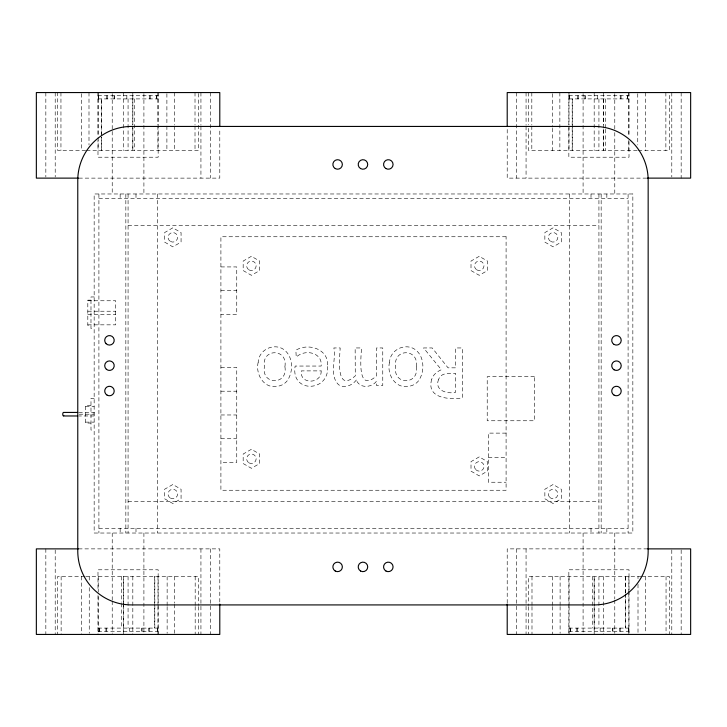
<?xml version="1.0" encoding="UTF-8"?>
<svg xmlns="http://www.w3.org/2000/svg" width="727" height="727" viewBox="0 0 727 727"><rect width="100%" height="100%" fill="white"/><g stroke="black" fill="none" stroke-linecap="round" stroke-linejoin="round"><path stroke-width="0.55" stroke-dasharray="3.63 2.73" d="M101.307 150.562L101.307 137.085M101.307 135.958L101.307 98.908M123.317 603.392L123.317 631.263M123.317 602.265L123.317 576.438L123.317 604.319M154.824 628.092L154.824 576.438M572.176 150.562L572.176 98.908M603.683 129.224L603.683 150.562L603.683 129.37M603.683 128.097L603.683 95.737M625.693 628.092L625.693 594.404M625.693 593.287L625.693 576.438M97.991 95.737L158.15 95.737M568.85 95.737L629.009 95.737M97.991 98.908L158.15 98.908M568.85 98.908L629.009 98.908M85.677 150.562L57.724 150.562L57.724 92.565M86.54 150.562L198.444 150.562L198.444 92.565M637.188 150.562L528.593 150.562L528.593 126.025M638.27 150.562L669.313 150.562L669.313 92.565M78.825 178.124L219.79 178.124L219.79 128.597M646.63 178.124L507.21 178.124L507.21 128.597M98.908 198.725L628.092 198.725M128.07 225.661L598.93 225.661M220.908 266.927L236.748 266.927L236.748 314.464L220.908 314.464M220.908 290.7L236.748 290.7M94.156 296.952L90.984 296.952L90.984 328.64L94.156 328.64M90.984 300.151L87.813 300.151L87.813 325.442L90.984 325.442M87.813 300.76L115.702 300.76L115.702 324.842L87.813 324.842M87.813 311.22L115.702 311.22M87.813 314.382L115.702 314.382M220.908 367.444L236.748 367.444L236.748 462.508L220.908 462.508M220.908 391.208L236.748 391.208M94.156 398.36L90.984 398.36L90.984 430.048L94.156 430.048M90.984 405.33L85.595 405.33L85.595 423.069L90.984 423.069M85.595 406.275L94.156 406.275M78.761 412.427L94.156 412.427L93.574 414.199L94.156 415.971L78.761 415.971M79.179 414.199L94.156 414.199M220.908 414.972L236.748 414.972M85.595 422.123L94.156 422.123M506.092 433.119L488.353 433.119L488.353 482.237L506.092 482.237M220.908 438.735L236.748 438.735M488.353 457.683L506.092 457.683M128.07 501.339L598.93 501.339M98.908 528.275L628.092 528.275M78.534 548.876L219.79 548.876L219.79 602.91M647.493 548.876L507.21 548.876L507.21 602.91M84.759 576.438L57.687 576.438L57.687 634.435M85.731 576.438L198.407 576.438L198.407 605.437M641.023 576.438L528.556 576.438L528.556 605.527M641.714 576.438L669.276 576.438L669.276 634.435M97.991 628.092L158.15 628.092M568.85 628.092L629.009 628.092M97.991 631.263L158.15 631.263M568.85 631.263L629.009 631.263M594.177 631.263L594.177 576.438L594.177 605.437M132.823 95.737L132.823 150.562L132.823 126.025M681.163 92.565L681.163 178.124M681.163 550.003L681.163 634.435M671.793 92.565L671.793 176.997M671.793 550.003L671.793 634.435M666.05 576.438L666.05 634.435M665.868 92.565L665.868 150.562M645.431 92.565L645.431 150.562M645.412 576.438L645.412 633.317M638.006 576.438L638.006 578.683M638.006 584.272L638.006 634.435M637.752 93.683L637.752 144.982M629.009 92.565L629.009 137.085M629.009 141.574L629.009 157.214L568.85 157.214L568.85 92.565M629.009 589.915L629.009 569.786L568.85 569.786L568.85 634.435M629.009 591.042L629.009 634.435M628.855 576.438L628.855 592.051M628.855 593.168L628.855 634.435M628.773 92.565L628.773 136.058M628.773 140.52L628.773 150.562M628.482 628.092L628.482 631.263M628.301 628.092L628.301 631.263M628.092 193.973L628.092 533.027M627.665 95.737L627.665 98.908M627.437 95.737L627.437 98.908M625.593 576.438L625.593 593.287M625.593 594.404L625.593 628.092M621.067 95.737L621.067 98.908M620.249 95.737L620.249 98.908M620.258 628.092L620.258 631.263M619.331 628.092L619.331 631.263M614.778 93.629L614.778 131.423M614.778 132.541L614.778 193.973M614.778 533.027L614.778 598.939M614.778 600.066L614.778 633.371M612.906 628.092L612.906 631.263M612.661 628.092L612.661 631.263M606.854 193.973L606.854 198.725M606.854 528.275L606.854 533.027M605.527 98.908L605.527 128.097M605.527 129.224L605.527 150.562M603.683 92.565L603.683 124.908M603.683 576.438L603.683 634.435M601.156 193.973L601.156 533.027M600.157 628.092L600.157 631.263M598.93 98.908L598.93 150.562M598.93 193.973L598.93 533.027M598.93 576.438L598.93 628.092M597.703 95.737L597.703 98.908M594.177 92.565L594.177 150.562M594.177 606.554L594.177 634.435M592.332 576.438L592.332 628.092M591.006 193.973L591.006 198.725M591.006 528.275L591.006 533.027M585.208 95.737L585.208 98.908M584.953 95.737L584.953 98.908M583.09 93.629L583.09 193.973M583.09 533.027L583.09 633.371M578.528 95.737L578.528 98.908M577.611 95.737L577.611 98.908M577.62 628.092L577.62 631.263M576.793 628.092L576.793 631.263M572.267 98.908L572.267 150.562M570.422 628.092L570.422 631.263M570.195 628.092L570.195 631.263M569.559 95.737L569.559 98.908M569.468 193.973L569.468 533.027M569.386 95.737L569.386 98.908M569.005 92.565L569.005 124.908M569.005 126.025L569.005 150.562M569.087 576.438L569.087 605.437M569.087 606.554L569.087 634.435M560.108 576.438L560.108 605.437M560.108 606.554L560.108 633.317M559.863 92.565L559.863 150.562M552.447 93.683L552.447 127.143M552.447 128.252L552.447 150.562M552.438 576.438L552.438 605.437M552.438 606.554L552.438 634.435M531.991 576.438L531.991 605.437M531.991 606.554L531.991 634.435M531.819 92.565L531.819 124.908M531.819 126.025L531.819 150.562M528.593 92.565L528.593 124.908M528.556 606.645L528.556 634.435M526.066 92.565L526.066 125.217M526.066 126.344L526.066 178.124M526.066 548.876L526.066 605.164M526.066 606.291L526.066 634.435M516.706 92.565L516.706 178.124M516.706 548.876L516.706 634.435M210.294 92.565L210.294 178.124M210.294 548.876L210.294 634.435M200.934 92.565L200.934 125.217M200.934 126.344L200.934 178.124M200.934 548.876L200.934 605.164M200.934 606.291L200.934 634.435M198.407 606.554L198.407 634.435M195.181 576.438L195.181 605.437M195.181 606.554L195.181 634.435M195.009 92.565L195.009 124.908M195.009 126.025L195.009 150.562M174.562 92.565L174.562 124.908M174.562 126.025L174.562 150.562M174.553 576.438L174.553 603.21M174.553 604.319L174.553 633.317M167.137 576.438L167.137 605.527M167.137 606.645L167.137 633.371M166.892 93.683L166.892 124.908M166.892 126.025L166.892 150.562M158.15 92.565L158.15 157.214L97.991 157.214L97.991 140.456M158.15 634.435L158.15 569.786L97.991 569.786L97.991 591.042M157.995 576.438L157.995 605.437M157.995 606.554L157.995 634.435M157.913 92.565L157.913 124.908M157.913 126.025L157.913 150.562M157.614 628.092L157.614 631.263M157.532 193.973L157.532 533.027M157.441 628.092L157.441 631.263M156.805 95.737L156.805 98.908M156.578 95.737L156.578 98.908M154.733 576.438L154.733 628.092M150.207 95.737L150.207 98.908M149.38 95.737L149.38 98.908M149.389 628.092L149.389 631.263M148.472 628.092L148.472 631.263M143.91 93.629L143.91 193.973M143.91 533.027L143.91 633.371M142.047 628.092L142.047 631.263M141.792 628.092L141.792 631.263M135.994 193.973L135.994 198.725M135.994 528.275L135.994 533.027M134.668 98.908L134.668 150.562M132.823 92.565L132.823 124.908M132.823 576.438L132.823 634.435M129.297 628.092L129.297 631.263M128.07 98.908L128.07 150.562M128.07 193.973L128.07 533.027M128.07 576.438L128.07 628.092M126.843 95.737L126.843 98.908M125.844 193.973L125.844 533.027M123.317 92.565L123.317 150.562M123.317 605.437L123.317 634.435M121.473 576.438L121.473 602.265M121.473 603.392L121.473 628.092M120.146 193.973L120.146 198.725M120.146 528.275L120.146 533.027M114.339 95.737L114.339 98.908M114.094 95.737L114.094 98.908M112.222 93.629L112.222 130.306M112.222 131.423L112.222 193.973M112.222 533.027L112.222 600.066M112.222 601.184L112.222 633.371M107.669 95.737L107.669 98.908M106.742 95.737L106.742 98.908M106.751 628.092L106.751 631.263M105.933 628.092L105.933 631.263M101.407 98.908L101.407 135.958M101.407 137.085L101.407 150.562M99.563 628.092L99.563 631.263M99.335 628.092L99.335 631.263M98.908 193.973L98.908 533.027M98.699 95.737L98.699 98.908M98.518 95.737L98.518 98.908M98.145 92.565L98.145 136.058M98.145 137.176L98.145 150.562M98.227 576.438L98.227 592.051M98.227 596.513L98.227 634.435M97.991 92.565L97.991 135.958M97.991 595.531L97.991 634.435M89.248 576.438L89.248 582.018M89.248 587.598L89.248 633.317M88.994 92.565L88.994 144.964M81.588 93.683L81.588 150.562M81.569 576.438L81.569 634.435M61.132 576.438L61.132 634.435M60.95 92.565L60.95 150.562M55.207 92.565L55.207 176.997M55.207 550.003L55.207 634.435M45.837 92.565L45.837 176.997M45.837 548.876L45.837 634.435M258.194 362.228C255.141 374.469 264.401 389.645 278.232 386.182A14.958 14.958 0 0 0 286.811 381.302C294.162 371.706 293.335 354.104 281.631 348.233C271.444 343.571 258.685 350.841 258.194 362.228M389.527 362.228C386.473 374.469 395.742 389.645 409.565 386.182A14.958 14.958 0 0 0 418.152 381.302C425.495 371.706 424.668 354.104 412.963 348.233C402.776 343.571 390.017 350.841 389.527 362.228M327.577 366.49C329.595 392.398 290.382 393.48 295.162 366.054L321.161 366.054C322.697 352.195 304.613 348.824 296.234 357.121L295.862 350.232C308.648 342.353 329.44 349.323 327.577 366.49M284.911 366.69C288.228 385.337 261.093 385.355 264.428 366.69C261.229 348.069 288.056 348.133 284.911 366.69M416.253 366.69C419.561 385.337 392.426 385.355 395.761 366.69C392.562 348.069 419.388 348.133 416.253 366.69M431.693 379.34C425.986 398.641 449.631 399.741 462.299 397.96L462.299 347.951L455.656 347.951L455.656 367.835L448.059 367.835L432.211 347.951L423.577 347.951L441.38 369.716C437.081 371.497 433.056 374.723 431.693 379.34M438.635 379.321C434.01 390.363 447.205 394.361 455.656 392.253L455.656 373.378C449.777 373.396 441.035 372.297 438.635 379.321M321.161 370.888C321.852 384.074 299.433 384.974 301.305 370.888L321.161 370.888M356.357 380.021C352.359 385.283 344.634 388.727 338.618 384.765C328.94 375.423 336.292 359.447 333.857 347.951L340.172 347.951C339.763 357.393 335.383 393.661 355.285 375.859L355.149 347.951L361.464 347.951C361.174 357.23 356.566 393.534 376.45 375.959L376.45 347.951L382.765 347.951L382.765 385.464L376.45 385.464L376.45 381.302C371.561 387.873 359.447 388.691 356.357 380.021M172.835 227.833L164.602 232.585L164.602 242.091L172.835 246.853L181.068 242.091L181.068 232.585L172.835 227.833M251.406 256.304L243.172 261.057L243.172 270.562L251.406 275.315L259.639 270.562L259.639 261.057L251.406 256.304M479.238 256.304L471.005 261.057L471.005 270.562L479.238 275.315L487.472 270.562L487.472 261.057L479.238 256.304M553.093 227.833L544.859 232.585L544.859 242.091L553.093 246.853L561.326 242.091L561.326 232.585L553.093 227.833M172.835 484.509L164.602 489.262L164.602 498.767L172.835 503.52L181.068 498.767L181.068 489.262L172.835 484.509M251.406 449.286L243.172 454.039L243.172 463.544L251.406 468.297L259.639 463.544L259.639 454.039L251.406 449.286M479.238 456.883L471.005 461.636L471.005 471.151L479.238 475.903L487.472 471.151L487.472 461.636L479.238 456.883M553.093 484.509L544.859 489.262L544.859 498.767L553.093 503.52L561.326 498.767L561.326 489.262L553.093 484.509M632.844 193.973L94.156 193.973L94.156 533.027L632.844 533.027L632.844 193.973M506.092 236.748L220.908 236.748L220.908 490.252L506.092 490.252L506.092 236.748M534.436 376.713L487.217 376.713L487.217 420.76L534.436 420.76L534.436 376.713M249.025 462.908A4.753 4.753 0 0 0 256.158 458.792A4.753 4.753 0 0 0 249.025 454.675A4.753 4.753 0 0 0 249.025 462.908M170.463 498.131A4.753 4.753 0 0 0 177.588 494.015A4.753 4.753 0 0 0 170.463 489.898A4.753 4.753 0 0 0 170.463 498.131M550.712 241.455A4.753 4.753 0 0 0 557.845 237.338A4.753 4.753 0 0 0 550.712 233.222A4.753 4.753 0 0 0 550.712 241.455M549.73 497.377A4.753 4.753 0 0 0 557.682 495.241A4.753 4.753 0 0 0 551.857 489.425A4.753 4.753 0 0 0 549.73 497.377M170.463 241.455A4.753 4.753 0 0 0 177.588 237.338A4.753 4.753 0 0 0 170.463 233.222A4.753 4.753 0 0 0 170.463 241.455M475.876 469.751A4.753 4.753 0 0 0 483.828 467.625A4.753 4.753 0 0 0 478.012 461.799A4.753 4.753 0 0 0 475.876 469.751M476.867 269.926A4.753 4.753 0 0 0 483.991 265.809A4.753 4.753 0 0 0 476.867 261.693A4.753 4.753 0 0 0 476.867 269.926M249.025 269.926A4.753 4.753 0 0 0 256.158 265.809A4.753 4.753 0 0 0 249.025 261.693A4.753 4.753 0 0 0 249.025 269.926"/><path stroke-width="1.09" d="M63.785 415.453C62.704 416.962 62.331 412.872 63.376 412.427L77.662 412.427M78.471 178.124L36.35 178.124L36.35 92.565L219.79 92.565L219.79 126.344M647.348 178.124L690.65 178.124L690.65 92.565L507.21 92.565L507.21 126.344M63.376 415.971L77.662 415.971M78.534 548.876L36.35 548.876L36.35 634.435L219.79 634.435L219.79 604.037M647.603 548.876L690.65 548.876L690.65 634.435L507.21 634.435L507.21 604.037M594.286 126.434L131.642 126.434A53.871 53.871 0 0 0 77.771 180.305L77.771 551.048A53.871 53.871 0 0 0 131.642 604.919L594.286 604.919A53.871 53.871 0 0 0 648.157 551.048L648.157 180.305A53.871 53.871 0 0 0 594.286 126.434M614.088 395.143A4.753 4.753 0 0 0 621.221 391.026A4.753 4.753 0 0 0 614.088 386.909A4.753 4.753 0 0 0 614.088 395.143M614.088 369.798A4.753 4.753 0 0 0 621.221 365.681A4.753 4.753 0 0 0 614.088 361.564A4.753 4.753 0 0 0 614.088 369.798M614.088 344.444A4.753 4.753 0 0 0 621.221 340.327A4.753 4.753 0 0 0 614.088 336.21A4.753 4.753 0 0 0 614.088 344.444M385.937 168.573A4.753 4.753 0 0 0 393.071 164.456A4.753 4.753 0 0 0 385.937 160.34A4.753 4.753 0 0 0 385.937 168.573M360.583 168.573A4.753 4.753 0 0 0 367.717 164.456A4.753 4.753 0 0 0 360.583 160.34A4.753 4.753 0 0 0 360.583 168.573M335.238 168.573A4.753 4.753 0 0 0 342.362 164.456A4.753 4.753 0 0 0 335.238 160.34A4.753 4.753 0 0 0 335.238 168.573M106.097 343.689A4.753 4.753 0 0 0 114.048 341.554A4.753 4.753 0 0 0 108.232 335.738A4.753 4.753 0 0 0 106.097 343.689M106.378 369.298A4.753 4.753 0 0 0 114.139 366.535A4.753 4.753 0 0 0 107.869 361.201A4.753 4.753 0 0 0 106.378 369.298M107.087 395.143A4.753 4.753 0 0 0 114.212 391.026A4.753 4.753 0 0 0 107.087 386.909A4.753 4.753 0 0 0 107.087 395.143M385.937 571.013A4.753 4.753 0 0 0 393.071 566.896A4.753 4.753 0 0 0 385.937 562.78A4.753 4.753 0 0 0 385.937 571.013M360.583 571.013A4.753 4.753 0 0 0 367.717 566.896A4.753 4.753 0 0 0 360.583 562.78A4.753 4.753 0 0 0 360.583 571.013M335.238 571.013A4.753 4.753 0 0 0 342.362 566.896A4.753 4.753 0 0 0 335.238 562.78A4.753 4.753 0 0 0 335.238 571.013"/></g></svg>
